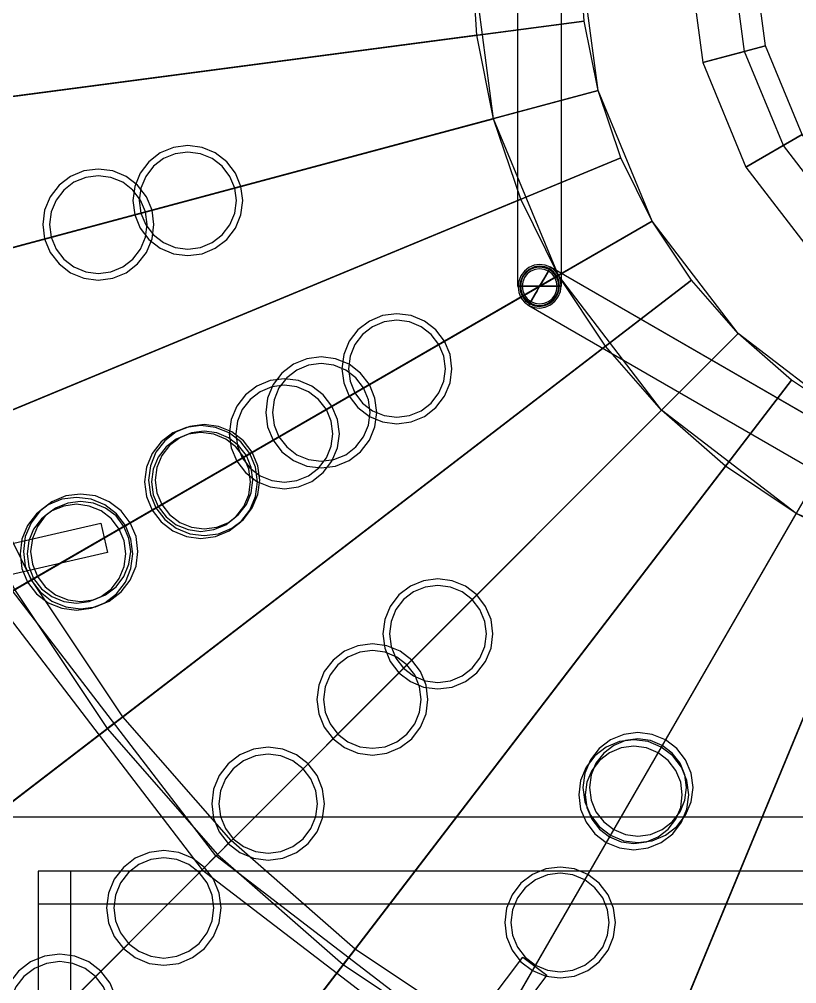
# Model space of a CAD drawing. Header units: millimetres. Extents: x -52000 to 54854, y -52000 to 53750.
# Drawn here: x -10175 to -2995, y -9538 to -635 of the extents above; entities that cross this region are included whole.
import ezdxf

# ---------------------------------------------------------------- set-up
doc = ezdxf.new("R2010")
doc.units = ezdxf.units.MM
for name, color, linetype, lineweight in [('D-STR-BASE', 7, 'Continuous', 25), ('D-STR-CORE', 7, 'Continuous', 25), ('D-STR-DECK', 7, 'Continuous', 25), ('D-STR-STRC', 7, 'Continuous', 25)]:
    doc.layers.add(name, color=color, linetype=linetype, lineweight=lineweight)

msp = doc.modelspace()

# ---------------------------------------------------------------- linework, layer by layer
at = {"layer": 'D-STR-BASE'}
for points in [[(-10500, -19000), (10500, -19000), (10500, -8000), (-10500, -8000)], [(-10000, -18500), (10000, -18500), (10000, -8500), (-10000, -8500)], [(-10000, -18500), (-9700, -18500), (-9700, -8500), (-10000, -8500)], [(-10000, -8800), (10000, -8800), (10000, -8500), (-10000, -8500)]]:
    msp.add_lwpolyline(points, close=True, dxfattribs=at)
at = {"layer": 'D-STR-CORE'}
for points in [[(-3600, 0), (-4000, 0), (-3863.7, -1035.3), (-3477.3, -931.7)], [(-3400, 0), (-4000, 0), (-3863.7, -1035.3), (-3284.1, -880)], [(-3284.1, -880), (-3863.7, -1035.3), (-3464.1, -2000), (-2944.5, -1700)], [(-3477.3, -931.7), (-3863.7, -1035.3), (-3464.1, -2000), (-3117.7, -1800)], [(-2944.5, -1700), (-3464.1, -2000), (-2828.4, -2828.4), (-2404.2, -2404.2)], [(-3117.7, -1800), (-3464.1, -2000), (-2828.4, -2828.4), (-2545.6, -2545.6)]]:
    msp.add_lwpolyline(points, close=True, dxfattribs=at)
at = {"layer": 'D-STR-DECK'}
for points in [[(-6000, 0), (-28900, 0), (-28652.8, -3772.2), (-5948.7, -783.2)], [(-6000, 0), (-23500, 0), (-23299, -3067.4), (-5948.7, -783.2)], [(-6000, 0), (-21778.4, 0), (-21592, -2842.6), (-5948.7, -783.2)], [(-6000, 0), (-20056.7, 0), (-19885.1, -2617.9), (-5948.7, -783.2)], [(-5000, 0), (-18800, 0), (-18639.2, -2453.9), (-4957.2, -652.6)], [(-5000, 0), (-17200, 0), (-17052.9, -2245.1), (-4957.2, -652.6)], [(-6000, 0), (-16000, 0), (-15454.8, -4141.1), (-5795.6, -1552.9)], [(-5000, 0), (-15600, 0), (-15466.5, -2036.2), (-4957.2, -652.6)], [(-5000, 0), (-12000, 0), (-11591.1, -3105.8), (-4829.6, -1294.1)], [(-4957.2, -652.6), (-18639.2, -2453.9), (-18159.4, -4865.8), (-4829.6, -1294.1)], [(-4957.2, -652.6), (-17052.9, -2245.1), (-16613.9, -4451.7), (-4829.6, -1294.1)], [(-4957.2, -652.6), (-15466.5, -2036.2), (-15068.4, -4037.6), (-4829.6, -1294.1)], [(-5948.7, -783.2), (-28652.8, -3772.2), (-27915.3, -7479.9), (-5795.6, -1552.9)], [(-5948.7, -783.2), (-23299, -3067.4), (-22699.3, -6082.2), (-5795.6, -1552.9)], [(-5948.7, -783.2), (-21592, -2842.6), (-21036.3, -5636.7), (-5795.6, -1552.9)], [(-5948.7, -783.2), (-19885.1, -2617.9), (-19373.3, -5191.1), (-5795.6, -1552.9)], [(-4829.6, -1294.1), (-18159.4, -4865.8), (-17368.9, -7194.4), (-4619.4, -1913.4)], [(-4829.6, -1294.1), (-16613.9, -4451.7), (-15890.7, -6582.2), (-4619.4, -1913.4)], [(-4829.6, -1294.1), (-15068.4, -4037.6), (-14412.5, -5969.9), (-4619.4, -1913.4)], [(-4829.6, -1294.1), (-11591.1, -3105.8), (-10392.3, -6000), (-4330.1, -2500)], [(-5795.6, -1552.9), (-27915.3, -7479.9), (-26700.1, -11059.6), (-5543.3, -2296.1)], [(-5795.6, -1552.9), (-22699.3, -6082.2), (-21711.2, -8993.1), (-5543.3, -2296.1)], [(-5795.6, -1552.9), (-21036.3, -5636.7), (-20120.6, -8334.2), (-5543.3, -2296.1)], [(-5795.6, -1552.9), (-19373.3, -5191.1), (-18530, -7675.4), (-5543.3, -2296.1)], [(-5795.6, -1552.9), (-15454.8, -4141.1), (-13856.4, -8000), (-5196.2, -3000)], [(-4619.4, -1913.4), (-17368.9, -7194.4), (-16281.3, -9400), (-4330.1, -2500)], [(-4619.4, -1913.4), (-15890.7, -6582.2), (-14895.6, -8600), (-4330.1, -2500)], [(-4619.4, -1913.4), (-14412.5, -5969.9), (-13510, -7800), (-4330.1, -2500)], [(-5543.3, -2296.1), (-26700.1, -11059.6), (-25028.1, -14450), (-5196.2, -3000)], [(-5543.3, -2296.1), (-21711.2, -8993.1), (-20351.6, -11750), (-5196.2, -3000)], [(-5543.3, -2296.1), (-20120.6, -8334.2), (-18860.6, -10889.2), (-5196.2, -3000)], [(-5543.3, -2296.1), (-18530, -7675.4), (-17369.6, -10028.4), (-5196.2, -3000)], [(-4330.1, -2500), (-16281.3, -9400), (-14915, -11444.7), (-3966.8, -3043.8)], [(-4330.1, -2500), (-14895.6, -8600), (-13645.7, -10470.7), (-3966.8, -3043.8)], [(-4330.1, -2500), (-13510, -7800), (-12376.3, -9496.7), (-3966.8, -3043.8)], [(-4330.1, -2500), (-10392.3, -6000), (-8485.3, -8485.3), (-3535.5, -3535.5)], [(-5196.2, -3000), (-25028.1, -14450), (-22927.9, -17593.2), (-4760.1, -3652.6)], [(-5196.2, -3000), (-20351.6, -11750), (-18643.8, -14305.9), (-4760.1, -3652.6)], [(-5196.2, -3000), (-18860.6, -10889.2), (-17277.9, -13257.8), (-4760.1, -3652.6)], [(-5196.2, -3000), (-17369.6, -10028.4), (-15912.1, -12209.8), (-4760.1, -3652.6)], [(-5196.2, -3000), (-13856.4, -8000), (-11313.7, -11313.7), (-4242.6, -4242.6)], [(-3966.8, -3043.8), (-14915, -11444.7), (-13293.6, -13293.6), (-3535.5, -3535.5)], [(-3966.8, -3043.8), (-13645.7, -10470.7), (-12162.2, -12162.2), (-3535.5, -3535.5)], [(-3966.8, -3043.8), (-12376.3, -9496.7), (-11030.9, -11030.9), (-3535.5, -3535.5)], [(-3535.5, -3535.5), (-13293.6, -13293.6), (-11444.7, -14915), (-3043.8, -3966.8)], [(-3535.5, -3535.5), (-12162.2, -12162.2), (-10470.7, -13645.7), (-3043.8, -3966.8)], [(-3535.5, -3535.5), (-11030.9, -11030.9), (-9496.7, -12376.3), (-3043.8, -3966.8)], [(-3535.5, -3535.5), (-8485.3, -8485.3), (-6000, -10392.3), (-2500, -4330.1)], [(-4760.1, -3652.6), (-22927.9, -17593.2), (-20435.4, -20435.4), (-4242.6, -4242.6)], [(-4760.1, -3652.6), (-18643.8, -14305.9), (-16617, -16617), (-4242.6, -4242.6)], [(-4760.1, -3652.6), (-17277.9, -13257.8), (-15399.6, -15399.6), (-4242.6, -4242.6)], [(-4760.1, -3652.6), (-15912.1, -12209.8), (-14182.2, -14182.2), (-4242.6, -4242.6)], [(-3043.8, -3966.8), (-11444.7, -14915), (-9400, -16281.3), (-2500, -4330.1)], [(-3043.8, -3966.8), (-10470.7, -13645.7), (-8600, -14895.6), (-2500, -4330.1)], [(-3043.8, -3966.8), (-9496.7, -12376.3), (-7800, -13510), (-2500, -4330.1)], [(-4242.6, -4242.6), (-20435.4, -20435.4), (-17593.2, -22927.9), (-3652.6, -4760.1)], [(-4242.6, -4242.6), (-16617, -16617), (-14305.9, -18643.8), (-3652.6, -4760.1)], [(-4242.6, -4242.6), (-15399.6, -15399.6), (-13257.8, -17277.9), (-3652.6, -4760.1)], [(-4242.6, -4242.6), (-14182.2, -14182.2), (-12209.8, -15912.1), (-3652.6, -4760.1)], [(-4242.6, -4242.6), (-11313.7, -11313.7), (-8000, -13856.4), (-3000, -5196.2)], [(-2500, -4330.1), (-9400, -16281.3), (-7194.4, -17368.9), (-1913.4, -4619.4)], [(-2500, -4330.1), (-8600, -14895.6), (-6582.2, -15890.7), (-1913.4, -4619.4)], [(-2500, -4330.1), (-7800, -13510), (-5969.9, -14412.5), (-1913.4, -4619.4)], [(-2500, -4330.1), (-6000, -10392.3), (-3105.8, -11591.1), (-1294.1, -4829.6)], [(-10735.5, -4446.8), (-10901.8, -4515.7), (-10219.1, -5900), (-10063.2, -5810)], [(-1913.4, -4619.4), (-7194.4, -17368.9), (-4865.8, -18159.4), (-1294.1, -4829.6)], [(-1913.4, -4619.4), (-6582.2, -15890.7), (-4451.7, -16613.9), (-1294.1, -4829.6)], [(-1913.4, -4619.4), (-5969.9, -14412.5), (-4037.6, -15068.4), (-1294.1, -4829.6)], [(-3652.6, -4760.1), (-17593.2, -22927.9), (-14450, -25028.1), (-3000, -5196.2)], [(-3652.6, -4760.1), (-14305.9, -18643.8), (-11750, -20351.6), (-3000, -5196.2)], [(-3652.6, -4760.1), (-13257.8, -17277.9), (-10889.2, -18860.6), (-3000, -5196.2)], [(-3652.6, -4760.1), (-12209.8, -15912.1), (-10028.4, -17369.6), (-3000, -5196.2)], [(-3000, -5196.2), (-14450, -25028.1), (-11059.6, -26700.1), (-2296.1, -5543.3)], [(-3000, -5196.2), (-11750, -20351.6), (-8993.1, -21711.2), (-2296.1, -5543.3)], [(-3000, -5196.2), (-10889.2, -18860.6), (-8334.2, -20120.6), (-2296.1, -5543.3)], [(-3000, -5196.2), (-10028.4, -17369.6), (-7675.4, -18530), (-2296.1, -5543.3)], [(-3000, -5196.2), (-8000, -13856.4), (-4141.1, -15454.8), (-1552.9, -5795.6)], [(-9360, -5558.6), (-16099.7, -7107), (-16162.4, -6834.1), (-9422.7, -5285.7)], [(-2296.1, -5543.3), (-11059.6, -26700.1), (-7479.9, -27915.3), (-1552.9, -5795.6)], [(-2296.1, -5543.3), (-8993.1, -21711.2), (-6082.2, -22699.3), (-1552.9, -5795.6)], [(-2296.1, -5543.3), (-8334.2, -20120.6), (-5636.7, -21036.3), (-1552.9, -5795.6)], [(-2296.1, -5543.3), (-7675.4, -18530), (-5191.1, -19373.3), (-1552.9, -5795.6)], [(-10063.2, -5810), (-10219.1, -5900), (-9361.6, -7183.4), (-9218.8, -7073.8)], [(-10236.4, -5910), (-10392.3, -6000), (-8485.3, -8485.3), (-8358, -8358)], [(-9218.8, -7073.8), (-9361.6, -7183.4), (-8343.9, -8343.9), (-8216.6, -8216.6)], [(-8216.6, -8216.6), (-8343.9, -8343.9), (-7183.4, -9361.6), (-7073.8, -9218.8)], [(-8358, -8358), (-8485.3, -8485.3), (-6000, -10392.3), (-5910, -10236.4)], [(-7073.8, -9218.8), (-7183.4, -9361.6), (-5900, -10219.1), (-5810, -10063.2)], [(-5301.5, -9460.3), (-9469.4, -14988.5), (-9693, -14819.9), (-5525.1, -9291.8)]]:
    msp.add_lwpolyline(points, close=True, dxfattribs=at)
at = {"layer": 'D-STR-STRC'}
for points in [[(-5572.6, -3100), (-5166.2, -3100), (-5166.2, 3100), (-5572.6, 3100)], [(-5572.6, -3100), (-5166.2, -3100), (-5166.2, 3100), (-5572.6, 3100)], [(-8110.2, -2309.2), (-8127.5, -2177.8), (-8178.3, -2055.2), (-8259, -1950), (-8364.2, -1869.3), (-8486.7, -1818.6), (-8618.2, -1801.2), (-8749.7, -1818.6), (-8872.2, -1869.3), (-8977.4, -1950), (-9058.1, -2055.2), (-9108.9, -2177.8), (-9126.2, -2309.2), (-9108.9, -2440.7), (-9058.1, -2563.2), (-8977.4, -2668.5), (-8872.2, -2749.2), (-8749.7, -2799.9), (-8618.2, -2817.2), (-8486.7, -2799.9), (-8364.2, -2749.2), (-8259, -2668.5), (-8178.3, -2563.2), (-8127.5, -2440.7)], [(-8170.2, -2309.2), (-8185.5, -2193.3), (-8230.2, -2085.2), (-8301.4, -1992.5), (-8394.2, -1921.3), (-8502.3, -1876.5), (-8618.2, -1861.2), (-8734.2, -1876.5), (-8842.2, -1921.3), (-8935, -1992.5), (-9006.2, -2085.2), (-9050.9, -2193.3), (-9066.2, -2309.2), (-9050.9, -2425.2), (-9006.2, -2533.2), (-8935, -2626), (-8842.2, -2697.2), (-8734.2, -2742), (-8618.2, -2757.2), (-8502.3, -2742), (-8394.2, -2697.2), (-8301.4, -2626), (-8230.2, -2533.2), (-8185.5, -2425.2)], [(-8931.5, -2530.7), (-8949, -2397.9), (-9000.3, -2274.1), (-9081.8, -2167.9), (-9188.1, -2086.3), (-9311.8, -2035.1), (-9444.6, -2017.6), (-9577.4, -2035.1), (-9701.1, -2086.3), (-9807.4, -2167.9), (-9888.9, -2274.1), (-9940.2, -2397.9), (-9957.7, -2530.7), (-9940.2, -2663.5), (-9888.9, -2787.2), (-9807.4, -2893.5), (-9701.1, -2975), (-9577.4, -3026.3), (-9444.6, -3043.8), (-9311.8, -3026.3), (-9188.1, -2975), (-9081.8, -2893.5), (-9000.3, -2787.2), (-8949, -2663.5)], [(-8931.5, -2530.7), (-8949, -2397.9), (-9000.3, -2274.1), (-9081.8, -2167.9), (-9188.1, -2086.3), (-9311.8, -2035.1), (-9444.6, -2017.6), (-9577.4, -2035.1), (-9701.1, -2086.3), (-9807.4, -2167.9), (-9888.9, -2274.1), (-9940.2, -2397.9), (-9957.7, -2530.7), (-9940.2, -2663.5), (-9888.9, -2787.2), (-9807.4, -2893.5), (-9701.1, -2975), (-9577.4, -3026.3), (-9444.6, -3043.8), (-9311.8, -3026.3), (-9188.1, -2975), (-9081.8, -2893.5), (-9000.3, -2787.2), (-8949, -2663.5)], [(-8993.3, -2530.7), (-9008.7, -2413.9), (-9053.8, -2305), (-9125.5, -2211.6), (-9219, -2139.8), (-9327.8, -2094.7), (-9444.6, -2079.4), (-9561.4, -2094.7), (-9670.3, -2139.8), (-9763.7, -2211.6), (-9835.5, -2305), (-9880.5, -2413.9), (-9895.9, -2530.7), (-9880.5, -2647.5), (-9835.5, -2756.3), (-9763.7, -2849.8), (-9670.3, -2921.5), (-9561.4, -2966.6), (-9444.6, -2982), (-9327.8, -2966.6), (-9219, -2921.5), (-9125.5, -2849.8), (-9053.8, -2756.3), (-9008.7, -2647.5)], [(-8993.3, -2530.7), (-9008.7, -2413.9), (-9053.8, -2305), (-9125.5, -2211.6), (-9219, -2139.8), (-9327.8, -2094.7), (-9444.6, -2079.4), (-9561.4, -2094.7), (-9670.3, -2139.8), (-9763.7, -2211.6), (-9835.5, -2305), (-9880.5, -2413.9), (-9895.9, -2530.7), (-9880.5, -2647.5), (-9835.5, -2756.3), (-9763.7, -2849.8), (-9670.3, -2921.5), (-9561.4, -2966.6), (-9444.6, -2982), (-9327.8, -2966.6), (-9219, -2921.5), (-9125.5, -2849.8), (-9053.8, -2756.3), (-9008.7, -2647.5)], [(-5369.4, -2898.3), (-5420.8, -2906.6), (-5468.7, -2928), (-5509.9, -2961.1), (-5541.5, -3003.7), (-5561.3, -3052.8), (-5568.1, -3105.2), (-5561.3, -3157.2), (-5541.5, -3205.3), (-5509.9, -3246.3), (-5468.7, -3277.2), (-5420.8, -3296.1), (-5369.4, -3301.7), (-5317.9, -3293.4), (-5270, -3272), (-5228.8, -3238.9), (-5197.2, -3196.3), (-5177.4, -3147.2), (-5170.6, -3094.8), (-5177.4, -3042.8), (-5197.2, -2994.7), (-5228.8, -2953.7), (-5270, -2922.8), (-5317.9, -2903.9)], [(-5369.4, -2898.3), (-5420.8, -2906.6), (-5468.7, -2928), (-5509.9, -2961.1), (-5541.5, -3003.7), (-5561.3, -3052.8), (-5568.1, -3105.2), (-5561.3, -3157.2), (-5541.5, -3205.3), (-5509.9, -3246.3), (-5468.7, -3277.2), (-5420.8, -3296.1), (-5369.4, -3301.7), (-5317.9, -3293.4), (-5270, -3272), (-5228.8, -3238.9), (-5197.2, -3196.3), (-5177.4, -3147.2), (-5170.6, -3094.8), (-5177.4, -3042.8), (-5197.2, -2994.7), (-5228.8, -2953.7), (-5270, -2922.8), (-5317.9, -2903.9)], [(-5369.4, -2914.2), (-5416.7, -2921.8), (-5460.9, -2941.5), (-5498.8, -2972), (-5527.9, -3011.3), (-5546.2, -3056.6), (-5552.4, -3104.8), (-5546.2, -3152.7), (-5527.9, -3197), (-5498.8, -3234.8), (-5460.9, -3263.3), (-5416.7, -3280.7), (-5369.4, -3285.8), (-5322, -3278.2), (-5277.8, -3258.5), (-5239.9, -3228), (-5210.8, -3188.7), (-5192.5, -3143.4), (-5186.3, -3095.2), (-5192.5, -3047.3), (-5210.8, -3003), (-5239.9, -2965.2), (-5277.8, -2936.7), (-5322, -2919.3)], [(-5369.4, -2914.2), (-5416.7, -2921.8), (-5460.9, -2941.5), (-5498.8, -2972), (-5527.9, -3011.3), (-5546.2, -3056.6), (-5552.4, -3104.8), (-5546.2, -3152.7), (-5527.9, -3197), (-5498.8, -3234.8), (-5460.9, -3263.3), (-5416.7, -3280.7), (-5369.4, -3285.8), (-5322, -3278.2), (-5277.8, -3258.5), (-5239.9, -3228), (-5210.8, -3188.7), (-5192.5, -3143.4), (-5186.3, -3095.2), (-5192.5, -3047.3), (-5210.8, -3003), (-5239.9, -2965.2), (-5277.8, -2936.7), (-5322, -2919.3)], [(-5191.6, -3100), (-5197.6, -3054), (-5215.4, -3011.1), (-5243.6, -2974.3), (-5280.5, -2946), (-5323.3, -2928.3), (-5369.4, -2922.2), (-5415.4, -2928.3), (-5458.3, -2946), (-5495.1, -2974.3), (-5523.3, -3011.1), (-5541.1, -3054), (-5547.2, -3100), (-5541.1, -3146), (-5523.3, -3188.9), (-5495.1, -3225.7), (-5458.3, -3254), (-5415.4, -3271.7), (-5369.4, -3277.8), (-5323.3, -3271.7), (-5280.5, -3254), (-5243.6, -3225.7), (-5215.4, -3188.9), (-5197.6, -3146)], [(-5471, -3276), (-101.6, -6376), (101.6, -6024), (-5267.8, -2924)], [(-5471, -3276), (-5467.5, -3270), (-5457.3, -3252.4), (-5441.2, -3224.4), (-5420.2, -3188), (-5395.7, -3145.5), (-5369.4, -3100), (-5343.1, -3054.5), (-5318.6, -3012), (-5297.5, -2975.6), (-5281.4, -2947.6), (-5271.2, -2930), (-5267.8, -2924), (-5271.2, -2930), (-5281.4, -2947.6), (-5297.5, -2975.6), (-5318.6, -3012), (-5343.1, -3054.5), (-5369.4, -3100), (-5395.7, -3145.5), (-5420.2, -3188), (-5441.2, -3224.4), (-5457.3, -3252.4), (-5467.5, -3270)], [(-5471, -3276), (-101.6, -6376), (101.6, -6024), (-5267.8, -2924)], [(-5471, -3276), (-5467.5, -3270), (-5457.3, -3252.4), (-5441.2, -3224.4), (-5420.2, -3188), (-5395.7, -3145.5), (-5369.4, -3100), (-5343.1, -3054.5), (-5318.6, -3012), (-5297.5, -2975.6), (-5281.4, -2947.6), (-5271.2, -2930), (-5267.8, -2924), (-5271.2, -2930), (-5281.4, -2947.6), (-5297.5, -2975.6), (-5318.6, -3012), (-5343.1, -3054.5), (-5369.4, -3100), (-5395.7, -3145.5), (-5420.2, -3188), (-5441.2, -3224.4), (-5457.3, -3252.4), (-5467.5, -3270)], [(-5207.6, -3100), (-5213.1, -3058.1), (-5229.2, -3019.1), (-5254.9, -2985.6), (-5288.5, -2959.9), (-5327.5, -2943.7), (-5369.4, -2938.2), (-5411.2, -2943.7), (-5450.3, -2959.9), (-5483.8, -2985.6), (-5509.5, -3019.1), (-5525.6, -3058.1), (-5531.2, -3100), (-5525.6, -3141.9), (-5509.5, -3180.9), (-5483.8, -3214.4), (-5450.3, -3240.1), (-5411.2, -3256.3), (-5369.4, -3261.8), (-5327.5, -3256.3), (-5288.5, -3240.1), (-5254.9, -3214.4), (-5229.2, -3180.9), (-5213.1, -3141.9)], [(-5463, -3262.1), (-5459.8, -3256.6), (-5450.4, -3240.4), (-5435.5, -3214.6), (-5416.2, -3181.1), (-5393.6, -3142), (-5369.4, -3100), (-5345.1, -3058), (-5322.6, -3018.9), (-5303.2, -2985.4), (-5288.3, -2959.6), (-5278.9, -2943.4), (-5275.8, -2937.9), (-5278.9, -2943.4), (-5288.3, -2959.6), (-5303.2, -2985.4), (-5322.6, -3018.9), (-5345.1, -3058), (-5369.4, -3100), (-5393.6, -3142), (-5416.2, -3181.1), (-5435.5, -3214.6), (-5450.4, -3240.4), (-5459.8, -3256.6)], [(-5463, -3262.1), (-5459.8, -3256.6), (-5450.4, -3240.4), (-5435.5, -3214.6), (-5416.2, -3181.1), (-5393.6, -3142), (-5369.4, -3100), (-5345.1, -3058), (-5322.6, -3018.9), (-5303.2, -2985.4), (-5288.3, -2959.6), (-5278.9, -2943.4), (-5275.8, -2937.9), (-5278.9, -2943.4), (-5288.3, -2959.6), (-5303.2, -2985.4), (-5322.6, -3018.9), (-5345.1, -3058), (-5369.4, -3100), (-5393.6, -3142), (-5416.2, -3181.1), (-5435.5, -3214.6), (-5450.4, -3240.4), (-5459.8, -3256.6)], [(-5572.6, -3100), (-5565.6, -3100), (-5545.3, -3100), (-5513, -3100), (-5471, -3100), (-5421.9, -3100), (-5369.4, -3100), (-5316.8, -3100), (-5267.8, -3100), (-5225.7, -3100), (-5193.4, -3100), (-5173.1, -3100), (-5166.2, -3100), (-5173.1, -3100), (-5193.4, -3100), (-5225.7, -3100), (-5267.8, -3100), (-5316.8, -3100), (-5369.4, -3100), (-5421.9, -3100), (-5471, -3100), (-5513, -3100), (-5545.3, -3100), (-5565.6, -3100)], [(-5572.6, -3100), (-5565.6, -3100), (-5545.3, -3100), (-5513, -3100), (-5471, -3100), (-5421.9, -3100), (-5369.4, -3100), (-5316.8, -3100), (-5267.8, -3100), (-5225.7, -3100), (-5193.4, -3100), (-5173.1, -3100), (-5166.2, -3100), (-5173.1, -3100), (-5193.4, -3100), (-5225.7, -3100), (-5267.8, -3100), (-5316.8, -3100), (-5369.4, -3100), (-5421.9, -3100), (-5471, -3100), (-5513, -3100), (-5545.3, -3100), (-5565.6, -3100)], [(-5556.6, -3100), (-5550.2, -3100), (-5531.5, -3100), (-5501.7, -3100), (-5463, -3100), (-5417.8, -3100), (-5369.4, -3100), (-5320.9, -3100), (-5275.8, -3100), (-5237, -3100), (-5207.2, -3100), (-5188.5, -3100), (-5182.2, -3100), (-5188.5, -3100), (-5207.2, -3100), (-5237, -3100), (-5275.8, -3100), (-5320.9, -3100), (-5369.4, -3100), (-5417.8, -3100), (-5463, -3100), (-5501.7, -3100), (-5531.5, -3100), (-5550.2, -3100)], [(-5556.6, -3100), (-5550.2, -3100), (-5531.5, -3100), (-5501.7, -3100), (-5463, -3100), (-5417.8, -3100), (-5369.4, -3100), (-5320.9, -3100), (-5275.8, -3100), (-5237, -3100), (-5207.2, -3100), (-5188.5, -3100), (-5182.2, -3100), (-5188.5, -3100), (-5207.2, -3100), (-5237, -3100), (-5275.8, -3100), (-5320.9, -3100), (-5369.4, -3100), (-5417.8, -3100), (-5463, -3100), (-5501.7, -3100), (-5531.5, -3100), (-5550.2, -3100)], [(-6179.6, -3861.1), (-6197, -3729.6), (-6247.7, -3607.1), (-6328.4, -3501.9), (-6433.6, -3421.2), (-6556.2, -3370.4), (-6687.6, -3353.1), (-6819.1, -3370.4), (-6941.6, -3421.2), (-7046.9, -3501.9), (-7127.6, -3607.1), (-7178.3, -3729.6), (-7195.6, -3861.1), (-7178.3, -3992.6), (-7127.6, -4115.1), (-7046.9, -4220.3), (-6941.6, -4301.1), (-6819.1, -4351.8), (-6687.6, -4369.1), (-6556.2, -4351.8), (-6433.6, -4301.1), (-6328.4, -4220.3), (-6247.7, -4115.1), (-6197, -3992.6)], [(-6239.6, -3861.1), (-6254.9, -3745.2), (-6299.7, -3637.1), (-6370.9, -3544.3), (-6463.6, -3473.1), (-6571.7, -3428.4), (-6687.6, -3413.1), (-6803.6, -3428.4), (-6911.6, -3473.1), (-7004.4, -3544.3), (-7075.6, -3637.1), (-7120.4, -3745.2), (-7135.6, -3861.1), (-7120.4, -3977.1), (-7075.6, -4085.1), (-7004.4, -4177.9), (-6911.6, -4249.1), (-6803.6, -4293.8), (-6687.6, -4309.1), (-6571.7, -4293.8), (-6463.6, -4249.1), (-6370.9, -4177.9), (-6299.7, -4085.1), (-6254.9, -3977.1)], [(-6872.9, -4264.3), (-6890.4, -4131.5), (-6941.6, -4007.7), (-7023.2, -3901.5), (-7129.4, -3819.9), (-7253.2, -3768.7), (-7386, -3751.2), (-7518.7, -3768.7), (-7642.5, -3819.9), (-7748.8, -3901.5), (-7830.3, -4007.7), (-7881.5, -4131.5), (-7899, -4264.3), (-7881.5, -4397.1), (-7830.3, -4520.8), (-7748.8, -4627.1), (-7642.5, -4708.6), (-7518.7, -4759.9), (-7386, -4777.4), (-7253.2, -4759.9), (-7129.4, -4708.6), (-7023.2, -4627.1), (-6941.6, -4520.8), (-6890.4, -4397.1)], [(-6872.9, -4264.3), (-6890.4, -4131.5), (-6941.6, -4007.7), (-7023.2, -3901.5), (-7129.4, -3819.9), (-7253.2, -3768.7), (-7386, -3751.2), (-7518.7, -3768.7), (-7642.5, -3819.9), (-7748.8, -3901.5), (-7830.3, -4007.7), (-7881.5, -4131.5), (-7899, -4264.3), (-7881.5, -4397.1), (-7830.3, -4520.8), (-7748.8, -4627.1), (-7642.5, -4708.6), (-7518.7, -4759.9), (-7386, -4777.4), (-7253.2, -4759.9), (-7129.4, -4708.6), (-7023.2, -4627.1), (-6941.6, -4520.8), (-6890.4, -4397.1)], [(-6934.6, -4264.3), (-6950, -4147.5), (-6995.1, -4038.6), (-7066.8, -3945.2), (-7160.3, -3873.4), (-7269.1, -3828.4), (-7386, -3813), (-7502.8, -3828.4), (-7611.6, -3873.4), (-7705.1, -3945.2), (-7776.8, -4038.6), (-7821.9, -4147.5), (-7837.3, -4264.3), (-7821.9, -4381.1), (-7776.8, -4489.9), (-7705.1, -4583.4), (-7611.6, -4655.1), (-7502.8, -4700.2), (-7386, -4715.6), (-7269.1, -4700.2), (-7160.3, -4655.1), (-7066.8, -4583.4), (-6995.1, -4489.9), (-6950, -4381.1)], [(-6934.6, -4264.3), (-6950, -4147.5), (-6995.1, -4038.6), (-7066.8, -3945.2), (-7160.3, -3873.4), (-7269.1, -3828.4), (-7386, -3813), (-7502.8, -3828.4), (-7611.6, -3873.4), (-7705.1, -3945.2), (-7776.8, -4038.6), (-7821.9, -4147.5), (-7837.3, -4264.3), (-7821.9, -4381.1), (-7776.8, -4489.9), (-7705.1, -4583.4), (-7611.6, -4655.1), (-7502.8, -4700.2), (-7386, -4715.6), (-7269.1, -4700.2), (-7160.3, -4655.1), (-7066.8, -4583.4), (-6995.1, -4489.9), (-6950, -4381.1)], [(-7218.9, -4461.1), (-7236.2, -4329.6), (-7286.9, -4207.1), (-7367.7, -4101.9), (-7472.9, -4021.2), (-7595.4, -3970.4), (-7726.9, -3953.1), (-7858.4, -3970.4), (-7980.9, -4021.2), (-8086.1, -4101.9), (-8166.8, -4207.1), (-8217.6, -4329.6), (-8234.9, -4461.1), (-8217.6, -4592.6), (-8166.8, -4715.1), (-8086.1, -4820.3), (-7980.9, -4901.1), (-7858.4, -4951.8), (-7726.9, -4969.1), (-7595.4, -4951.8), (-7472.9, -4901.1), (-7367.7, -4820.3), (-7286.9, -4715.1), (-7236.2, -4592.6)], [(-7278.9, -4461.1), (-7294.1, -4345.2), (-7338.9, -4237.1), (-7410.1, -4144.3), (-7502.9, -4073.1), (-7610.9, -4028.4), (-7726.9, -4013.1), (-7842.8, -4028.4), (-7950.9, -4073.1), (-8043.7, -4144.3), (-8114.9, -4237.1), (-8159.6, -4345.2), (-8174.9, -4461.1), (-8159.6, -4577.1), (-8114.9, -4685.1), (-8043.7, -4777.9), (-7950.9, -4849.1), (-7842.8, -4893.8), (-7726.9, -4909.1), (-7610.9, -4893.8), (-7502.9, -4849.1), (-7410.1, -4777.9), (-7338.9, -4685.1), (-7294.1, -4577.1)], [(-7975.7, -4905.7), (-7993.5, -4770.8), (-8045.6, -4645.1), (-8128.4, -4537.2), (-8236.3, -4454.4), (-8362, -4402.3), (-8496.9, -4384.5), (-8631.8, -4402.3), (-8757.5, -4454.4), (-8865.4, -4537.2), (-8948.2, -4645.1), (-9000.3, -4770.8), (-9018.1, -4905.7), (-9000.3, -5040.6), (-8948.2, -5166.3), (-8865.4, -5274.2), (-8757.5, -5357), (-8631.8, -5409.1), (-8496.9, -5426.8), (-8362, -5409.1), (-8236.3, -5357), (-8128.4, -5274.2), (-8045.6, -5166.3), (-7993.5, -5040.6)], [(-7975.7, -4905.7), (-7993.5, -4770.8), (-8045.6, -4645.1), (-8128.4, -4537.2), (-8236.3, -4454.4), (-8362, -4402.3), (-8496.9, -4384.5), (-8631.8, -4402.3), (-8757.5, -4454.4), (-8865.4, -4537.2), (-8948.2, -4645.1), (-9000.3, -4770.8), (-9018.1, -4905.7), (-9000.3, -5040.6), (-8948.2, -5166.3), (-8865.4, -5274.2), (-8757.5, -5357), (-8631.8, -5409.1), (-8496.9, -5426.8), (-8362, -5409.1), (-8236.3, -5357), (-8128.4, -5274.2), (-8045.6, -5166.3), (-7993.5, -5040.6)], [(-7954.7, -4888.9), (-7972.2, -4756.1), (-8023.5, -4632.4), (-8105, -4526.1), (-8211.3, -4444.6), (-8335, -4393.3), (-8467.8, -4375.8), (-8600.6, -4393.3), (-8724.3, -4444.6), (-8830.6, -4526.1), (-8912.1, -4632.4), (-8963.4, -4756.1), (-8980.9, -4888.9), (-8963.4, -5021.7), (-8912.1, -5145.4), (-8830.6, -5251.7), (-8724.3, -5333.2), (-8600.6, -5384.5), (-8467.8, -5402), (-8335, -5384.5), (-8211.3, -5333.2), (-8105, -5251.7), (-8023.5, -5145.4), (-7972.2, -5021.7)], [(-7954.7, -4888.9), (-7972.2, -4756.1), (-8023.5, -4632.4), (-8105, -4526.1), (-8211.3, -4444.6), (-8335, -4393.3), (-8467.8, -4375.8), (-8600.6, -4393.3), (-8724.3, -4444.6), (-8830.6, -4526.1), (-8912.1, -4632.4), (-8963.4, -4756.1), (-8980.9, -4888.9), (-8963.4, -5021.7), (-8912.1, -5145.4), (-8830.6, -5251.7), (-8724.3, -5333.2), (-8600.6, -5384.5), (-8467.8, -5402), (-8335, -5384.5), (-8211.3, -5333.2), (-8105, -5251.7), (-8023.5, -5145.4), (-7972.2, -5021.7)], [(-8040.3, -4905.7), (-8055.9, -4787.5), (-8101.5, -4677.4), (-8174.1, -4582.8), (-8268.6, -4510.3), (-8378.7, -4464.7), (-8496.9, -4449.1), (-8615.1, -4464.7), (-8725.2, -4510.3), (-8819.7, -4582.8), (-8892.3, -4677.4), (-8937.9, -4787.5), (-8953.5, -4905.7), (-8937.9, -5023.9), (-8892.3, -5134), (-8819.7, -5228.5), (-8725.2, -5301.1), (-8615.1, -5346.7), (-8496.9, -5362.3), (-8378.7, -5346.7), (-8268.6, -5301.1), (-8174.1, -5228.5), (-8101.5, -5134), (-8055.9, -5023.9)], [(-8040.3, -4905.7), (-8055.9, -4787.5), (-8101.5, -4677.4), (-8174.1, -4582.8), (-8268.6, -4510.3), (-8378.7, -4464.7), (-8496.9, -4449.1), (-8615.1, -4464.7), (-8725.2, -4510.3), (-8819.7, -4582.8), (-8892.3, -4677.4), (-8937.9, -4787.5), (-8953.5, -4905.7), (-8937.9, -5023.9), (-8892.3, -5134), (-8819.7, -5228.5), (-8725.2, -5301.1), (-8615.1, -5346.7), (-8496.9, -5362.3), (-8378.7, -5346.7), (-8268.6, -5301.1), (-8174.1, -5228.5), (-8101.5, -5134), (-8055.9, -5023.9)], [(-8016.5, -4888.9), (-8031.9, -4772.1), (-8077, -4663.2), (-8148.7, -4569.8), (-8242.2, -4498), (-8351, -4453), (-8467.8, -4437.6), (-8584.6, -4453), (-8693.5, -4498), (-8786.9, -4569.8), (-8858.6, -4663.2), (-8903.7, -4772.1), (-8919.1, -4888.9), (-8903.7, -5005.7), (-8858.6, -5114.5), (-8786.9, -5208), (-8693.5, -5279.7), (-8584.6, -5324.8), (-8467.8, -5340.2), (-8351, -5324.8), (-8242.2, -5279.7), (-8148.7, -5208), (-8077, -5114.5), (-8031.9, -5005.7)], [(-8016.5, -4888.9), (-8031.9, -4772.1), (-8077, -4663.2), (-8148.7, -4569.8), (-8242.2, -4498), (-8351, -4453), (-8467.8, -4437.6), (-8584.6, -4453), (-8693.5, -4498), (-8786.9, -4569.8), (-8858.6, -4663.2), (-8903.7, -4772.1), (-8919.1, -4888.9), (-8903.7, -5005.7), (-8858.6, -5114.5), (-8786.9, -5208), (-8693.5, -5279.7), (-8584.6, -5324.8), (-8467.8, -5340.2), (-8351, -5324.8), (-8242.2, -5279.7), (-8148.7, -5208), (-8077, -5114.5), (-8031.9, -5005.7)], [(-9125.4, -5569.4), (-9143.2, -5434.6), (-9195.2, -5308.9), (-9278, -5200.9), (-9386, -5118.1), (-9511.7, -5066), (-9646.6, -5048.3), (-9781.4, -5066), (-9907.1, -5118.1), (-10015.1, -5200.9), (-10097.9, -5308.9), (-10150, -5434.6), (-10167.7, -5569.4), (-10150, -5704.3), (-10097.9, -5830), (-10015.1, -5938), (-9907.1, -6020.8), (-9781.4, -6072.8), (-9646.6, -6090.6), (-9511.7, -6072.8), (-9386, -6020.8), (-9278, -5938), (-9195.2, -5830), (-9143.2, -5704.3)], [(-9125.4, -5569.4), (-9143.2, -5434.6), (-9195.2, -5308.9), (-9278, -5200.9), (-9386, -5118.1), (-9511.7, -5066), (-9646.6, -5048.3), (-9781.4, -5066), (-9907.1, -5118.1), (-10015.1, -5200.9), (-10097.9, -5308.9), (-10150, -5434.6), (-10167.7, -5569.4), (-10150, -5704.3), (-10097.9, -5830), (-10015.1, -5938), (-9907.1, -6020.8), (-9781.4, -6072.8), (-9646.6, -6090.6), (-9511.7, -6072.8), (-9386, -6020.8), (-9278, -5938), (-9195.2, -5830), (-9143.2, -5704.3)], [(-9078.6, -5547.1), (-9096.6, -5410.1), (-9149.5, -5282.5), (-9233.6, -5172.9), (-9343.2, -5088.8), (-9470.9, -5035.9), (-9607.8, -5017.9), (-9744.8, -5035.9), (-9872.5, -5088.8), (-9982.1, -5172.9), (-10066.2, -5282.5), (-10119, -5410.1), (-10137.1, -5547.1), (-10119, -5684.1), (-10066.2, -5811.7), (-9982.1, -5921.3), (-9872.5, -6005.4), (-9744.8, -6058.3), (-9607.8, -6076.3), (-9470.9, -6058.3), (-9343.2, -6005.4), (-9233.6, -5921.3), (-9149.5, -5811.7), (-9096.6, -5684.1)], [(-9078.6, -5547.1), (-9096.6, -5410.1), (-9149.5, -5282.5), (-9233.6, -5172.9), (-9343.2, -5088.8), (-9470.9, -5035.9), (-9607.8, -5017.9), (-9744.8, -5035.9), (-9872.5, -5088.8), (-9982.1, -5172.9), (-10066.2, -5282.5), (-10119, -5410.1), (-10137.1, -5547.1), (-10119, -5684.1), (-10066.2, -5811.7), (-9982.1, -5921.3), (-9872.5, -6005.4), (-9744.8, -6058.3), (-9607.8, -6076.3), (-9470.9, -6058.3), (-9343.2, -6005.4), (-9233.6, -5921.3), (-9149.5, -5811.7), (-9096.6, -5684.1)], [(-9190, -5569.4), (-9205.6, -5451.3), (-9251.2, -5341.2), (-9323.7, -5246.6), (-9418.3, -5174), (-9528.4, -5128.4), (-9646.6, -5112.9), (-9764.7, -5128.4), (-9874.8, -5174), (-9969.4, -5246.6), (-10042, -5341.2), (-10087.6, -5451.3), (-10103.1, -5569.4), (-10087.6, -5687.6), (-10042, -5797.7), (-9969.4, -5892.3), (-9874.8, -5964.8), (-9764.7, -6010.5), (-9646.6, -6026), (-9528.4, -6010.5), (-9418.3, -5964.8), (-9323.7, -5892.3), (-9251.2, -5797.7), (-9205.6, -5687.6)], [(-9190, -5569.4), (-9205.6, -5451.3), (-9251.2, -5341.2), (-9323.7, -5246.6), (-9418.3, -5174), (-9528.4, -5128.4), (-9646.6, -5112.9), (-9764.7, -5128.4), (-9874.8, -5174), (-9969.4, -5246.6), (-10042, -5341.2), (-10087.6, -5451.3), (-10103.1, -5569.4), (-10087.6, -5687.6), (-10042, -5797.7), (-9969.4, -5892.3), (-9874.8, -5964.8), (-9764.7, -6010.5), (-9646.6, -6026), (-9528.4, -6010.5), (-9418.3, -5964.8), (-9323.7, -5892.3), (-9251.2, -5797.7), (-9205.6, -5687.6)], [(-9146, -5547.1), (-9161.8, -5427.6), (-9207.9, -5316.2), (-9281.3, -5220.5), (-9376.9, -5147.1), (-9488.3, -5101), (-9607.8, -5085.3), (-9727.4, -5101), (-9838.8, -5147.1), (-9934.4, -5220.5), (-10007.8, -5316.2), (-10053.9, -5427.6), (-10069.7, -5547.1), (-10053.9, -5666.6), (-10007.8, -5778), (-9934.4, -5873.7), (-9838.8, -5947), (-9727.4, -5993.2), (-9607.8, -6008.9), (-9488.3, -5993.2), (-9376.9, -5947), (-9281.3, -5873.7), (-9207.9, -5778), (-9161.8, -5666.6)], [(-9146, -5547.1), (-9161.8, -5427.6), (-9207.9, -5316.2), (-9281.3, -5220.5), (-9376.9, -5147.1), (-9488.3, -5101), (-9607.8, -5085.3), (-9727.4, -5101), (-9838.8, -5147.1), (-9934.4, -5220.5), (-10007.8, -5316.2), (-10053.9, -5427.6), (-10069.7, -5547.1), (-10053.9, -5666.6), (-10007.8, -5778), (-9934.4, -5873.7), (-9838.8, -5947), (-9727.4, -5993.2), (-9607.8, -6008.9), (-9488.3, -5993.2), (-9376.9, -5947), (-9281.3, -5873.7), (-9207.9, -5778), (-9161.8, -5666.6)], [(-5801, -6309), (-5818.3, -6177.5), (-5869, -6055), (-5949.8, -5949.8), (-6055, -5869), (-6177.5, -5818.3), (-6309, -5801), (-6440.4, -5818.3), (-6563, -5869), (-6668.2, -5949.8), (-6748.9, -6055), (-6799.7, -6177.5), (-6817, -6309), (-6799.7, -6440.4), (-6748.9, -6563), (-6668.2, -6668.2), (-6563, -6748.9), (-6440.4, -6799.7), (-6309, -6817), (-6177.5, -6799.7), (-6055, -6748.9), (-5949.8, -6668.2), (-5869, -6563), (-5818.3, -6440.4)], [(-5861, -6309), (-5876.2, -6193), (-5921, -6085), (-5992.2, -5992.2), (-6085, -5921), (-6193, -5876.2), (-6309, -5861), (-6424.9, -5876.2), (-6533, -5921), (-6625.7, -5992.2), (-6696.9, -6085), (-6741.7, -6193), (-6757, -6309), (-6741.7, -6424.9), (-6696.9, -6533), (-6625.7, -6625.7), (-6533, -6696.9), (-6424.9, -6741.7), (-6309, -6757), (-6193, -6741.7), (-6085, -6696.9), (-5992.2, -6625.7), (-5921, -6533), (-5876.2, -6424.9)], [(-6400.9, -6913.9), (-6418.3, -6781.1), (-6469.6, -6657.4), (-6551.1, -6551.1), (-6657.4, -6469.6), (-6781.1, -6418.3), (-6913.9, -6400.9), (-7046.7, -6418.3), (-7170.5, -6469.6), (-7276.7, -6551.1), (-7358.3, -6657.4), (-7409.5, -6781.1), (-7427, -6913.9), (-7409.5, -7046.7), (-7358.3, -7170.5), (-7276.7, -7276.7), (-7170.5, -7358.3), (-7046.7, -7409.5), (-6913.9, -7427), (-6781.1, -7409.5), (-6657.4, -7358.3), (-6551.1, -7276.7), (-6469.6, -7170.5), (-6418.3, -7046.7)], [(-6400.9, -6913.9), (-6418.3, -6781.1), (-6469.6, -6657.4), (-6551.1, -6551.1), (-6657.4, -6469.6), (-6781.1, -6418.3), (-6913.9, -6400.9), (-7046.7, -6418.3), (-7170.5, -6469.6), (-7276.7, -6551.1), (-7358.3, -6657.4), (-7409.5, -6781.1), (-7427, -6913.9), (-7409.5, -7046.7), (-7358.3, -7170.5), (-7276.7, -7276.7), (-7170.5, -7358.3), (-7046.7, -7409.5), (-6913.9, -7427), (-6781.1, -7409.5), (-6657.4, -7358.3), (-6551.1, -7276.7), (-6469.6, -7170.5), (-6418.3, -7046.7)], [(-6462.6, -6913.9), (-6478, -6797.1), (-6523.1, -6688.3), (-6594.8, -6594.8), (-6688.3, -6523.1), (-6797.1, -6478), (-6913.9, -6462.6), (-7030.7, -6478), (-7139.6, -6523.1), (-7233.1, -6594.8), (-7304.8, -6688.3), (-7349.9, -6797.1), (-7365.2, -6913.9), (-7349.9, -7030.7), (-7304.8, -7139.6), (-7233.1, -7233.1), (-7139.6, -7304.8), (-7030.7, -7349.9), (-6913.9, -7365.2), (-6797.1, -7349.9), (-6688.3, -7304.8), (-6594.8, -7233.1), (-6523.1, -7139.6), (-6478, -7030.7)], [(-6462.6, -6913.9), (-6478, -6797.1), (-6523.1, -6688.3), (-6594.8, -6594.8), (-6688.3, -6523.1), (-6797.1, -6478), (-6913.9, -6462.6), (-7030.7, -6478), (-7139.6, -6523.1), (-7233.1, -6594.8), (-7304.8, -6688.3), (-7349.9, -6797.1), (-7365.2, -6913.9), (-7349.9, -7030.7), (-7304.8, -7139.6), (-7233.1, -7233.1), (-7139.6, -7304.8), (-7030.7, -7349.9), (-6913.9, -7365.2), (-6797.1, -7349.9), (-6688.3, -7304.8), (-6594.8, -7233.1), (-6523.1, -7139.6), (-6478, -7030.7)], [(-3991.8, -7794.2), (-4009.1, -7662.7), (-4059.9, -7540.1), (-4140.7, -7434.9), (-4245.9, -7354.1), (-4368.5, -7303.4), (-4500, -7286), (-4631.5, -7303.4), (-4754.1, -7354.1), (-4859.3, -7434.9), (-4940.1, -7540.1), (-4990.9, -7662.7), (-5008.2, -7794.2), (-4990.9, -7925.8), (-4940.1, -8048.3), (-4859.3, -8153.6), (-4754.1, -8234.3), (-4631.5, -8285.1), (-4500, -8302.4), (-4368.5, -8285.1), (-4245.9, -8234.3), (-4140.7, -8153.6), (-4059.9, -8048.3), (-4009.1, -7925.8)], [(-3991.8, -7794.2), (-4009.1, -7662.7), (-4059.9, -7540.1), (-4140.7, -7434.9), (-4245.9, -7354.1), (-4368.5, -7303.4), (-4500, -7286), (-4631.5, -7303.4), (-4754.1, -7354.1), (-4859.3, -7434.9), (-4940.1, -7540.1), (-4990.9, -7662.7), (-5008.2, -7794.2), (-4990.9, -7925.8), (-4940.1, -8048.3), (-4859.3, -8153.6), (-4754.1, -8234.3), (-4631.5, -8285.1), (-4500, -8302.4), (-4368.5, -8285.1), (-4245.9, -8234.3), (-4140.7, -8153.6), (-4059.9, -8048.3), (-4009.1, -7925.8)], [(-3953.1, -7726.9), (-3970.4, -7595.4), (-4021.2, -7472.9), (-4101.9, -7367.7), (-4207.1, -7286.9), (-4329.6, -7236.2), (-4461.1, -7218.9), (-4592.6, -7236.2), (-4715.1, -7286.9), (-4820.3, -7367.7), (-4901.1, -7472.9), (-4951.8, -7595.4), (-4969.1, -7726.9), (-4951.8, -7858.4), (-4901.1, -7980.9), (-4820.3, -8086.1), (-4715.1, -8166.8), (-4592.6, -8217.6), (-4461.1, -8234.9), (-4329.6, -8217.6), (-4207.1, -8166.8), (-4101.9, -8086.1), (-4021.2, -7980.9), (-3970.4, -7858.4)], [(-4013.1, -7726.9), (-4028.4, -7610.9), (-4073.1, -7502.9), (-4144.3, -7410.1), (-4237.1, -7338.9), (-4345.2, -7294.1), (-4461.1, -7278.9), (-4577.1, -7294.1), (-4685.1, -7338.9), (-4777.9, -7410.1), (-4849.1, -7502.9), (-4893.8, -7610.9), (-4909.1, -7726.9), (-4893.8, -7842.8), (-4849.1, -7950.9), (-4777.9, -8043.7), (-4685.1, -8114.9), (-4577.1, -8159.6), (-4461.1, -8174.9), (-4345.2, -8159.6), (-4237.1, -8114.9), (-4144.3, -8043.7), (-4073.1, -7950.9), (-4028.4, -7842.8)], [(-7355.2, -7876.4), (-7373, -7741.5), (-7425.1, -7615.8), (-7507.9, -7507.9), (-7615.8, -7425.1), (-7741.5, -7373), (-7876.4, -7355.2), (-8011.3, -7373), (-8137, -7425.1), (-8244.9, -7507.9), (-8327.7, -7615.8), (-8379.8, -7741.5), (-8397.5, -7876.4), (-8379.8, -8011.3), (-8327.7, -8137), (-8244.9, -8244.9), (-8137, -8327.7), (-8011.3, -8379.8), (-7876.4, -8397.5), (-7741.5, -8379.8), (-7615.8, -8327.7), (-7507.9, -8244.9), (-7425.1, -8137), (-7373, -8011.3)], [(-7355.2, -7876.4), (-7373, -7741.5), (-7425.1, -7615.8), (-7507.9, -7507.9), (-7615.8, -7425.1), (-7741.5, -7373), (-7876.4, -7355.2), (-8011.3, -7373), (-8137, -7425.1), (-8244.9, -7507.9), (-8327.7, -7615.8), (-8379.8, -7741.5), (-8397.5, -7876.4), (-8379.8, -8011.3), (-8327.7, -8137), (-8244.9, -8244.9), (-8137, -8327.7), (-8011.3, -8379.8), (-7876.4, -8397.5), (-7741.5, -8379.8), (-7615.8, -8327.7), (-7507.9, -8244.9), (-7425.1, -8137), (-7373, -8011.3)], [(-4051.7, -7794.2), (-4066.9, -7678.2), (-4111.7, -7570.1), (-4183, -7477.2), (-4275.8, -7406), (-4384, -7361.2), (-4500, -7345.9), (-4616, -7361.2), (-4724.2, -7406), (-4817, -7477.2), (-4888.3, -7570.1), (-4933.1, -7678.2), (-4948.3, -7794.2), (-4933.1, -7910.3), (-4888.3, -8018.4), (-4817, -8111.3), (-4724.2, -8182.5), (-4616, -8227.3), (-4500, -8242.6), (-4384, -8227.3), (-4275.8, -8182.5), (-4183, -8111.3), (-4111.7, -8018.4), (-4066.9, -7910.3)], [(-4051.7, -7794.2), (-4066.9, -7678.2), (-4111.7, -7570.1), (-4183, -7477.2), (-4275.8, -7406), (-4384, -7361.2), (-4500, -7345.9), (-4616, -7361.2), (-4724.2, -7406), (-4817, -7477.2), (-4888.3, -7570.1), (-4933.1, -7678.2), (-4948.3, -7794.2), (-4933.1, -7910.3), (-4888.3, -8018.4), (-4817, -8111.3), (-4724.2, -8182.5), (-4616, -8227.3), (-4500, -8242.6), (-4384, -8227.3), (-4275.8, -8182.5), (-4183, -8111.3), (-4111.7, -8018.4), (-4066.9, -7910.3)], [(-7419.8, -7876.4), (-7435.4, -7758.2), (-7481, -7648.1), (-7553.5, -7553.5), (-7648.1, -7481), (-7758.2, -7435.4), (-7876.4, -7419.8), (-7994.6, -7435.4), (-8104.7, -7481), (-8199.2, -7553.5), (-8271.8, -7648.1), (-8317.4, -7758.2), (-8333, -7876.4), (-8317.4, -7994.6), (-8271.8, -8104.7), (-8199.2, -8199.2), (-8104.7, -8271.8), (-7994.6, -8317.4), (-7876.4, -8333), (-7758.2, -8317.4), (-7648.1, -8271.8), (-7553.5, -8199.2), (-7481, -8104.7), (-7435.4, -7994.6)], [(-7419.8, -7876.4), (-7435.4, -7758.2), (-7481, -7648.1), (-7553.5, -7553.5), (-7648.1, -7481), (-7758.2, -7435.4), (-7876.4, -7419.8), (-7994.6, -7435.4), (-8104.7, -7481), (-8199.2, -7553.5), (-8271.8, -7648.1), (-8317.4, -7758.2), (-8333, -7876.4), (-8317.4, -7994.6), (-8271.8, -8104.7), (-8199.2, -8199.2), (-8104.7, -8271.8), (-7994.6, -8317.4), (-7876.4, -8333), (-7758.2, -8317.4), (-7648.1, -8271.8), (-7553.5, -8199.2), (-7481, -8104.7), (-7435.4, -7994.6)], [(-8309.6, -8838.8), (-8327.6, -8701.9), (-8380.5, -8574.2), (-8464.6, -8464.6), (-8574.2, -8380.5), (-8701.9, -8327.6), (-8838.8, -8309.6), (-8975.8, -8327.6), (-9103.5, -8380.5), (-9213.1, -8464.6), (-9297.2, -8574.2), (-9350, -8701.9), (-9368.1, -8838.8), (-9350, -8975.8), (-9297.2, -9103.5), (-9213.1, -9213.1), (-9103.5, -9297.2), (-8975.8, -9350), (-8838.8, -9368.1), (-8701.9, -9350), (-8574.2, -9297.2), (-8464.6, -9213.1), (-8380.5, -9103.5), (-8327.6, -8975.8)], [(-8309.6, -8838.8), (-8327.6, -8701.9), (-8380.5, -8574.2), (-8464.6, -8464.6), (-8574.2, -8380.5), (-8701.9, -8327.6), (-8838.8, -8309.6), (-8975.8, -8327.6), (-9103.5, -8380.5), (-9213.1, -8464.6), (-9297.2, -8574.2), (-9350, -8701.9), (-9368.1, -8838.8), (-9350, -8975.8), (-9297.2, -9103.5), (-9213.1, -9213.1), (-9103.5, -9297.2), (-8975.8, -9350), (-8838.8, -9368.1), (-8701.9, -9350), (-8574.2, -9297.2), (-8464.6, -9213.1), (-8380.5, -9103.5), (-8327.6, -8975.8)], [(-8377, -8838.8), (-8392.7, -8719.3), (-8438.9, -8607.9), (-8512.3, -8512.3), (-8607.9, -8438.9), (-8719.3, -8392.7), (-8838.8, -8377), (-8958.4, -8392.7), (-9069.7, -8438.9), (-9165.4, -8512.3), (-9238.8, -8607.9), (-9284.9, -8719.3), (-9300.7, -8838.8), (-9284.9, -8958.4), (-9238.8, -9069.7), (-9165.4, -9165.4), (-9069.7, -9238.8), (-8958.4, -9284.9), (-8838.8, -9300.7), (-8719.3, -9284.9), (-8607.9, -9238.8), (-8512.3, -9165.4), (-8438.9, -9069.7), (-8392.7, -8958.4)], [(-8377, -8838.8), (-8392.7, -8719.3), (-8438.9, -8607.9), (-8512.3, -8512.3), (-8607.9, -8438.9), (-8719.3, -8392.7), (-8838.8, -8377), (-8958.4, -8392.7), (-9069.7, -8438.9), (-9165.4, -8512.3), (-9238.8, -8607.9), (-9284.9, -8719.3), (-9300.7, -8838.8), (-9284.9, -8958.4), (-9238.8, -9069.7), (-9165.4, -9165.4), (-9069.7, -9238.8), (-8958.4, -9284.9), (-8838.8, -9300.7), (-8719.3, -9284.9), (-8607.9, -9238.8), (-8512.3, -9165.4), (-8438.9, -9069.7), (-8392.7, -8958.4)], [(-4669.1, -8973), (-4686.5, -8840.6), (-4737.6, -8717.2), (-4818.9, -8611.3), (-4924.8, -8530), (-5048.2, -8478.9), (-5180.6, -8461.5), (-5312.9, -8478.9), (-5436.3, -8530), (-5542.2, -8611.3), (-5623.5, -8717.2), (-5674.6, -8840.6), (-5692, -8973), (-5674.6, -9105.4), (-5623.5, -9228.7), (-5542.2, -9334.7), (-5436.3, -9415.9), (-5312.9, -9467), (-5180.6, -9484.5), (-5048.2, -9467), (-4924.8, -9415.9), (-4818.9, -9334.7), (-4737.6, -9228.7), (-4686.5, -9105.4)], [(-4669.1, -8973), (-4686.5, -8840.6), (-4737.6, -8717.2), (-4818.9, -8611.3), (-4924.8, -8530), (-5048.2, -8478.9), (-5180.6, -8461.5), (-5312.9, -8478.9), (-5436.3, -8530), (-5542.2, -8611.3), (-5623.5, -8717.2), (-5674.6, -8840.6), (-5692, -8973), (-5674.6, -9105.4), (-5623.5, -9228.7), (-5542.2, -9334.7), (-5436.3, -9415.9), (-5312.9, -9467), (-5180.6, -9484.5), (-5048.2, -9467), (-4924.8, -9415.9), (-4818.9, -9334.7), (-4737.6, -9228.7), (-4686.5, -9105.4)], [(-4726.2, -8973), (-4741.7, -8855.4), (-4787.1, -8745.8), (-4859.3, -8651.7), (-4953.4, -8579.5), (-5063, -8534.1), (-5180.6, -8518.6), (-5298.2, -8534.1), (-5407.7, -8579.5), (-5501.8, -8651.7), (-5574.1, -8745.8), (-5619.4, -8855.4), (-5634.9, -8973), (-5619.4, -9090.6), (-5574.1, -9200.2), (-5501.8, -9294.3), (-5407.7, -9366.5), (-5298.2, -9411.9), (-5180.6, -9427.4), (-5063, -9411.9), (-4953.4, -9366.5), (-4859.3, -9294.3), (-4787.1, -9200.2), (-4741.7, -9090.6)], [(-4726.2, -8973), (-4741.7, -8855.4), (-4787.1, -8745.8), (-4859.3, -8651.7), (-4953.4, -8579.5), (-5063, -8534.1), (-5180.6, -8518.6), (-5298.2, -8534.1), (-5407.7, -8579.5), (-5501.8, -8651.7), (-5574.1, -8745.8), (-5619.4, -8855.4), (-5634.9, -8973), (-5619.4, -9090.6), (-5574.1, -9200.2), (-5501.8, -9294.3), (-5407.7, -9366.5), (-5298.2, -9411.9), (-5180.6, -9427.4), (-5063, -9411.9), (-4953.4, -9366.5), (-4859.3, -9294.3), (-4787.1, -9200.2), (-4741.7, -9090.6)], [(-9264, -9801.3), (-9282.3, -9662.2), (-9336, -9532.6), (-9421.4, -9421.4), (-9532.6, -9336), (-9662.2, -9282.3), (-9801.3, -9264), (-9940.4, -9282.3), (-10069.9, -9336), (-10181.2, -9421.4), (-10266.6, -9532.6), (-10320.3, -9662.2), (-10338.6, -9801.3), (-10320.3, -9940.4), (-10266.6, -10069.9), (-10181.2, -10181.2), (-10069.9, -10266.6), (-9940.4, -10320.3), (-9801.3, -10338.6), (-9662.2, -10320.3), (-9532.6, -10266.6), (-9421.4, -10181.2), (-9336, -10069.9), (-9282.3, -9940.4)], [(-9264, -9801.3), (-9282.3, -9662.2), (-9336, -9532.6), (-9421.4, -9421.4), (-9532.6, -9336), (-9662.2, -9282.3), (-9801.3, -9264), (-9940.4, -9282.3), (-10069.9, -9336), (-10181.2, -9421.4), (-10266.6, -9532.6), (-10320.3, -9662.2), (-10338.6, -9801.3), (-10320.3, -9940.4), (-10266.6, -10069.9), (-10181.2, -10181.2), (-10069.9, -10266.6), (-9940.4, -10320.3), (-9801.3, -10338.6), (-9662.2, -10320.3), (-9532.6, -10266.6), (-9421.4, -10181.2), (-9336, -10069.9), (-9282.3, -9940.4)], [(-9334.2, -9801.3), (-9350.1, -9680.4), (-9396.8, -9567.7), (-9471, -9471), (-9567.7, -9396.8), (-9680.4, -9350.1), (-9801.3, -9334.2), (-9922.2, -9350.1), (-10034.8, -9396.8), (-10131.6, -9471), (-10205.8, -9567.7), (-10252.5, -9680.4), (-10268.4, -9801.3), (-10252.5, -9922.2), (-10205.8, -10034.8), (-10131.6, -10131.6), (-10034.8, -10205.8), (-9922.2, -10252.5), (-9801.3, -10268.4), (-9680.4, -10252.5), (-9567.7, -10205.8), (-9471, -10131.6), (-9396.8, -10034.8), (-9350.1, -9922.2)], [(-9334.2, -9801.3), (-9350.1, -9680.4), (-9396.8, -9567.7), (-9471, -9471), (-9567.7, -9396.8), (-9680.4, -9350.1), (-9801.3, -9334.2), (-9922.2, -9350.1), (-10034.8, -9396.8), (-10131.6, -9471), (-10205.8, -9567.7), (-10252.5, -9680.4), (-10268.4, -9801.3), (-10252.5, -9922.2), (-10205.8, -10034.8), (-10131.6, -10131.6), (-10034.8, -10205.8), (-9922.2, -10252.5), (-9801.3, -10268.4), (-9680.4, -10252.5), (-9567.7, -10205.8), (-9471, -10131.6), (-9396.8, -10034.8), (-9350.1, -9922.2)]]:
    msp.add_lwpolyline(points, close=True, dxfattribs=at)
msp.add_lwpolyline([(99.4, -6022.8), (-5270, -2922.8), (-5317.9, -2903.9), (-5369.4, -2898.3), (-5420.8, -2906.6), (-5468.7, -2928), (-5509.9, -2961.1), (-5541.5, -3003.7), (-5561.3, -3052.8), (-5568.1, -3105.2), (-5561.3, -3157.2), (-5541.5, -3205.3), (-5509.9, -3246.3), (-5468.7, -3277.2), (-99.4, -6377.2)], dxfattribs=at)
msp.add_lwpolyline([(99.4, -6022.8), (-5270, -2922.8), (-5317.9, -2903.9), (-5369.4, -2898.3), (-5420.8, -2906.6), (-5468.7, -2928), (-5509.9, -2961.1), (-5541.5, -3003.7), (-5561.3, -3052.8), (-5568.1, -3105.2), (-5561.3, -3157.2), (-5541.5, -3205.3), (-5509.9, -3246.3), (-5468.7, -3277.2), (-99.4, -6377.2)], dxfattribs=at)

doc.saveas('drawing.dxf')
